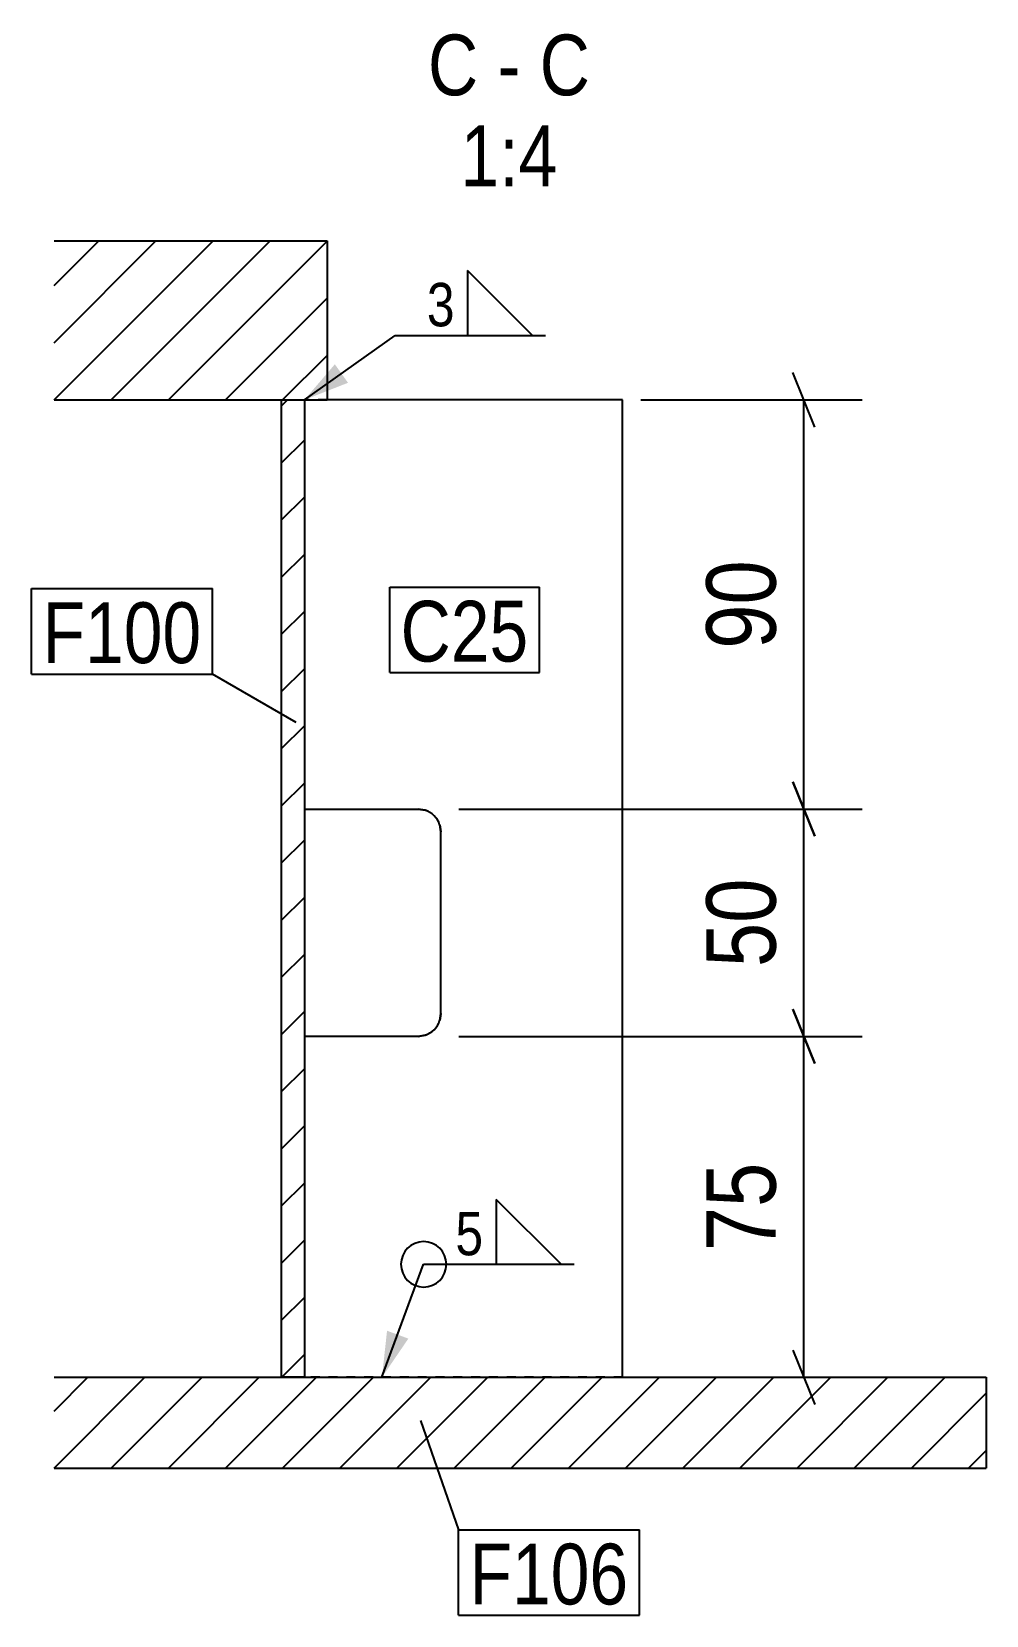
# Model space of a CAD drawing. Header units: millimetres. Extents: x 29 to 47362, y 10 to 1917.
# Drawn here: x 47152.2 to 47362.2, y 9.6 to 358 of the extents above; entities that cross this region are included whole.
import ezdxf

# ---------------------------------------------------------------- set-up
doc = ezdxf.new("R2010")
doc.units = ezdxf.units.MM
doc.linetypes.add('DXK_LINE_DOT2', pattern=[3.9198, 1.9599, -1.9599])
for name, color, linetype in [('MÅLSÆTNING', 7, 'Continuous'), ('STÅL', 7, 'Continuous'), ('TEKST', 7, 'Continuous')]:
    doc.layers.add(name, color=color, linetype=linetype)
doc.styles.add('Arial Narrow', font='ARIALN.TTF', dxfattribs={"height": 0.2})

msp = doc.modelspace()

# ---------------------------------------------------------------- hatches: boundary and pattern name
at = {"layer": 'STÅL', "linetype": 'Continuous'}
h = msp.add_hatch(dxfattribs=at)
h.set_pattern_fill('', scale=2.8, style=0, pattern_type=0)
h.set_pattern_definition([(45, (47157.099, 276.957), (-6.2862, 6.2862), [])])
h.paths.add_polyline_path([(47157.1, 311.96), (47157.1, 276.96), (47217.17, 276.96), (47217.17, 311.96)])
h = msp.add_hatch(dxfattribs=at)
h.set_pattern_fill('', scale=2.8, style=0, pattern_type=0)
h.set_pattern_definition([(45, (47207.171, 61.957), (-6.28618, 6.28618), [])])
h.paths.add_polyline_path([(47207.17, 276.96), (47207.17, 61.96), (47212.17, 61.96), (47212.17, 276.96)])
h = msp.add_hatch(dxfattribs=at)
h.set_pattern_fill('', scale=2.8, style=0, pattern_type=0)
h.set_pattern_definition([(45, (47157.099, 41.957), (-6.28618, 6.28618), [])])
h.paths.add_polyline_path([(47157.1, 61.96), (47157.1, 41.96), (47362.17, 41.96), (47362.17, 61.96)])
at = {"layer": 'TEKST', "linetype": 'Continuous'}
for points in [[(47221.77, 280.72), (47212.17, 276.96), (47218.87, 284.79)], [(47235.04, 70.47), (47229.24, 61.96), (47230.35, 72.2)]]:
    msp.add_hatch(color=3, dxfattribs=at).paths.add_polyline_path(points)

# ---------------------------------------------------------------- linework, layer by layer
at = {"layer": 'MÅLSÆTNING', "color": 7, "linetype": 'Continuous'}
for p, q in [((47324.44, 270.96), (47319.64, 282.96)), ((47286.17, 276.96), (47334.84, 276.96)), ((47322.04, 186.96), (47322.04, 276.96)), ((47319.64, 192.96), (47324.44, 180.96)), ((47324.44, 180.96), (47319.64, 192.96)), ((47246.17, 186.96), (47334.84, 186.96)), ((47246.17, 186.96), (47334.84, 186.96)), ((47322.04, 136.96), (47322.04, 186.96)), ((47319.64, 142.96), (47324.44, 130.96)), ((47324.44, 130.96), (47319.64, 142.96)), ((47246.17, 136.96), (47334.84, 136.96)), ((47246.17, 136.96), (47334.84, 136.96)), ((47322.04, 61.96), (47322.04, 136.96)), ((47319.64, 67.96), (47324.44, 55.96)), ((47286.17, 61.96), (47334.84, 61.96))]:
    msp.add_line(p, q, dxfattribs=at)
at = {"layer": 'STÅL', "color": 2, "linetype": 'Continuous'}
for p, q in [((47157.1, 311.96), (47217.17, 311.96)), ((47217.17, 311.96), (47217.17, 276.96)), ((47157.1, 276.96), (47217.17, 276.96)), ((47207.17, 61.96), (47207.17, 276.96)), ((47207.17, 276.96), (47212.17, 276.96)), ((47212.17, 276.96), (47212.17, 61.96)), ((47282.17, 276.96), (47217.17, 276.96)), ((47282.17, 61.96), (47282.17, 276.96)), ((47212.17, 186.96), (47237.17, 186.96)), ((47238.72, 186.71), (47237.17, 186.96)), ((47242.17, 181.96), (47241.93, 183.5)), ((47242.17, 141.96), (47242.17, 181.96)), ((47241.93, 140.41), (47242.17, 141.96)), ((47237.17, 136.96), (47212.17, 136.96)), ((47237.17, 136.96), (47238.72, 137.2)), ((47157.1, 61.96), (47362.17, 61.96)), ((47212.17, 61.96), (47207.17, 61.96)), ((47362.17, 61.96), (47362.17, 41.96)), ((47157.1, 41.96), (47362.17, 41.96))]:
    msp.add_line(p, q, dxfattribs=at)
at = {"layer": 'STÅL', "color": 7, "linetype": 'DXK_LINE_DOT2'}
for p, q in [((47212.17, 276.96), (47212.17, 186.96)), ((47217.17, 276.96), (47212.17, 276.96)), ((47237.17, 186.96), (47238.72, 186.71)), ((47241.93, 183.5), (47242.17, 181.96)), ((47242.17, 141.96), (47241.93, 140.41)), ((47212.17, 136.96), (47212.17, 61.96)), ((47238.72, 137.2), (47237.17, 136.96)), ((47282.17, 61.96), (47212.17, 61.96))]:
    msp.add_line(p, q, dxfattribs=at)
at = {"layer": 'STÅL', "color": 2, "linetype": 'Continuous'}
for centre, start, end in [((47237.17, 181.96), 18, 72), ((47237.17, 141.96), 288, 342)]:
    msp.add_arc(centre, 5, start, end, dxfattribs=at)
at = {"layer": 'STÅL', "color": 7, "linetype": 'DXK_LINE_DOT2'}
for centre, start, end in [((47237.17, 181.96), 18, 72), ((47237.17, 141.96), 288, 342)]:
    msp.add_arc(centre, 5, start, end, dxfattribs=at)
at = {"layer": 'TEKST', "color": 3, "linetype": 'Continuous'}
for p, q in [((47262.36, 291.15), (47248.07, 305.44)), ((47248.07, 305.44), (47248.07, 291.15)), ((47212.17, 276.96), (47232.12, 291.15)), ((47248.07, 291.15), (47262.36, 291.15)), ((47268.64, 86.81), (47254.35, 101.09)), ((47254.35, 101.09), (47254.35, 86.81)), ((47229.24, 61.96), (47238.4, 86.81)), ((47254.35, 86.81), (47268.64, 86.81))]:
    msp.add_line(p, q, dxfattribs=at)
at = {"layer": 'TEKST', "color": 7, "linetype": 'Continuous'}
for p, q in [((47152.18, 235.46), (47191.94, 235.46)), ((47152.18, 216.66), (47152.18, 235.46)), ((47191.94, 216.66), (47191.94, 235.46)), ((47230.93, 235.8), (47263.87, 235.8)), ((47230.93, 217), (47230.93, 235.8)), ((47263.87, 217), (47263.87, 235.8)), ((47152.18, 216.66), (47191.94, 216.66)), ((47210.36, 206.03), (47191.94, 216.66)), ((47230.93, 217), (47263.87, 217)), ((47237.72, 52.44), (47246.09, 28.4)), ((47246.09, 28.4), (47285.85, 28.4)), ((47246.09, 9.6), (47246.09, 28.4)), ((47285.85, 9.6), (47285.85, 28.4)), ((47246.09, 9.6), (47285.85, 9.6))]:
    msp.add_line(p, q, dxfattribs=at)
at = {"layer": 'TEKST', "color": 3, "linetype": 'Continuous'}
msp.add_arc((47238.4, 86.81), 5, 90, 270, dxfattribs=at)

# ---------------------------------------------------------------- wipeouts: each hides what was drawn before it
at = {"color": 0}
for points, layer in [([(47319.04, 244.91), (47296.64, 244.91), (47296.64, 219.01), (47319.04, 219.01)], 'MÅLSÆTNING'), ([(47319.04, 174.91), (47296.64, 174.91), (47296.64, 149.01), (47319.04, 149.01)], 'MÅLSÆTNING'), ([(47319.04, 112.41), (47296.64, 112.41), (47296.64, 86.51), (47319.04, 86.51)], 'MÅLSÆTNING'), ([(47246.02, 292.35), (47246.02, 303.95), (47238.32, 303.95), (47238.32, 292.35)], 'TEKST'), ([(47261.47, 219.4), (47261.47, 233.4), (47233.33, 233.4), (47233.33, 219.4)], 'TEKST'), ([(47189.54, 219.06), (47189.54, 233.06), (47154.58, 233.06), (47154.58, 219.06)], 'TEKST'), ([(47252.29, 88.01), (47252.29, 99.61), (47244.6, 99.61), (47244.6, 88.01)], 'TEKST'), ([(47283.45, 12), (47283.45, 26), (47248.49, 26), (47248.49, 12)], 'TEKST')]:
    msp.add_wipeout(points, dxfattribs=at).dxf.layer = layer
at = {"color": 0, "linetype": 'Continuous'}
for points in [[(47250.43, 343.96), (47250.43, 357.96), (47239.35, 357.96), (47239.35, 343.96)], [(47259.73, 343.96), (47259.73, 357.96), (47254.63, 357.96), (47254.63, 343.96)], [(47275, 343.96), (47275, 357.96), (47263.93, 357.96), (47263.93, 343.96)], [(47267.84, 323.96), (47267.84, 337.96), (47246.51, 337.96), (47246.51, 323.96)]]:
    msp.add_wipeout(points, dxfattribs=at).dxf.layer = 'TEKST'

# ---------------------------------------------------------------- next in the draw order: linework, layer by layer
at = {"layer": 'TEKST', "color": 3, "linetype": 'Continuous'}
for p, q in [((47232.12, 291.15), (47265.22, 291.15)), ((47238.4, 86.81), (47271.49, 86.81))]:
    msp.add_line(p, q, dxfattribs=at)
msp.add_arc((47238.4, 86.81), 5, 270, 90, dxfattribs=at)

# ---------------------------------------------------------------- next in the draw order: texts
at = {"layer": 'MÅLSÆTNING', "color": 3, "style": 'Arial Narrow'}
for s, p in [('90', (47315.84, 222.21)), ('50', (47315.84, 152.21)), ('75', (47315.84, 89.71))]:
    msp.add_text(s, height=15.271, rotation=90.0002, dxfattribs=at).set_placement(p)
at = {"layer": 'TEKST', "color": 3, "linetype": 'Continuous', "style": 'Arial Narrow'}
for s, height, p in [('C', 13.36, (47239.35, 343.96)), ('C', 13.36, (47263.93, 343.96)), ('-', 13.36, (47254.63, 343.96)), ('1:4', 13.362, (47246.51, 323.96))]:
    msp.add_text(s, height=height, dxfattribs=at).set_placement(p)
at = {"layer": 'TEKST', "color": 3, "style": 'Arial Narrow'}
for s, p in [('3', (47239.12, 293.15)), ('5', (47245.4, 88.81))]:
    msp.add_text(s, height=9.54, dxfattribs=at).set_placement(p)

# ---------------------------------------------------------------- next in the draw order: wipeouts: each hides what was drawn before it
at = {"color": 0}
for points in [[(47261.47, 219.4), (47261.47, 233.4), (47233.33, 233.4), (47233.33, 219.4)], [(47189.54, 219.06), (47189.54, 233.06), (47154.58, 233.06), (47154.58, 219.06)], [(47283.45, 12), (47283.45, 26), (47248.49, 26), (47248.49, 12)]]:
    msp.add_wipeout(points, dxfattribs=at).dxf.layer = 'TEKST'

# ---------------------------------------------------------------- next in the draw order: texts
at = {"layer": 'TEKST', "color": 3, "style": 'Arial Narrow'}
for s, p in [('F100', (47154.58, 219.06)), ('C25', (47233.33, 219.4)), ('F106', (47248.49, 12))]:
    msp.add_text(s, height=13.362, dxfattribs=at).set_placement(p)

doc.saveas('drawing.dxf')
